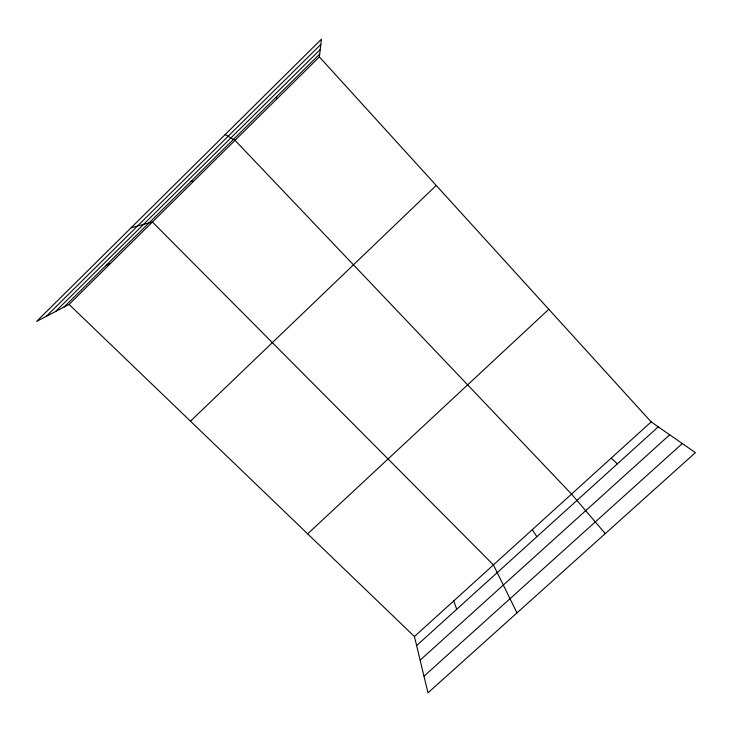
<?xml version="1.0" encoding="UTF-8"?>
<svg xmlns="http://www.w3.org/2000/svg" width="732" height="732" viewBox="0 0 732 732"><rect width="100%" height="100%" fill="white"/><g stroke="black" fill="none" stroke-linecap="round" stroke-linejoin="round"><path stroke-width="1.1" d="M319.353 56.895L321.449 39.171L36.6 321.43L69.064 304.43L319.353 56.895L651.169 421.897L695.4 452.641L427.991 692.829L414.431 636.52L69.064 304.43M46.262 316.37L320.817 44.469M55.522 311.521L320.223 49.52M63.894 307.138L319.683 54.086M190.476 421.165L436.217 185.452M307.66 533.848L548.799 309.279M414.431 636.52L651.169 421.897M416.609 645.587L658.269 426.829M420.131 660.182L669.716 434.79M423.984 676.212L682.316 443.546M106.231 265.258L110.514 263.438M131.165 227.725L152.402 222.006L493.414 564.912L516.993 612.885M191.006 181.38L193.495 181.371M225.172 134.569L235.009 140.315L571.546 494.082L605.245 533.619M611.165 458.159L617.415 463.813M532.292 529.666L536.885 536.702M453.73 600.89L456.713 609.289M276.33 96.972L276.961 98.82"/></g></svg>
